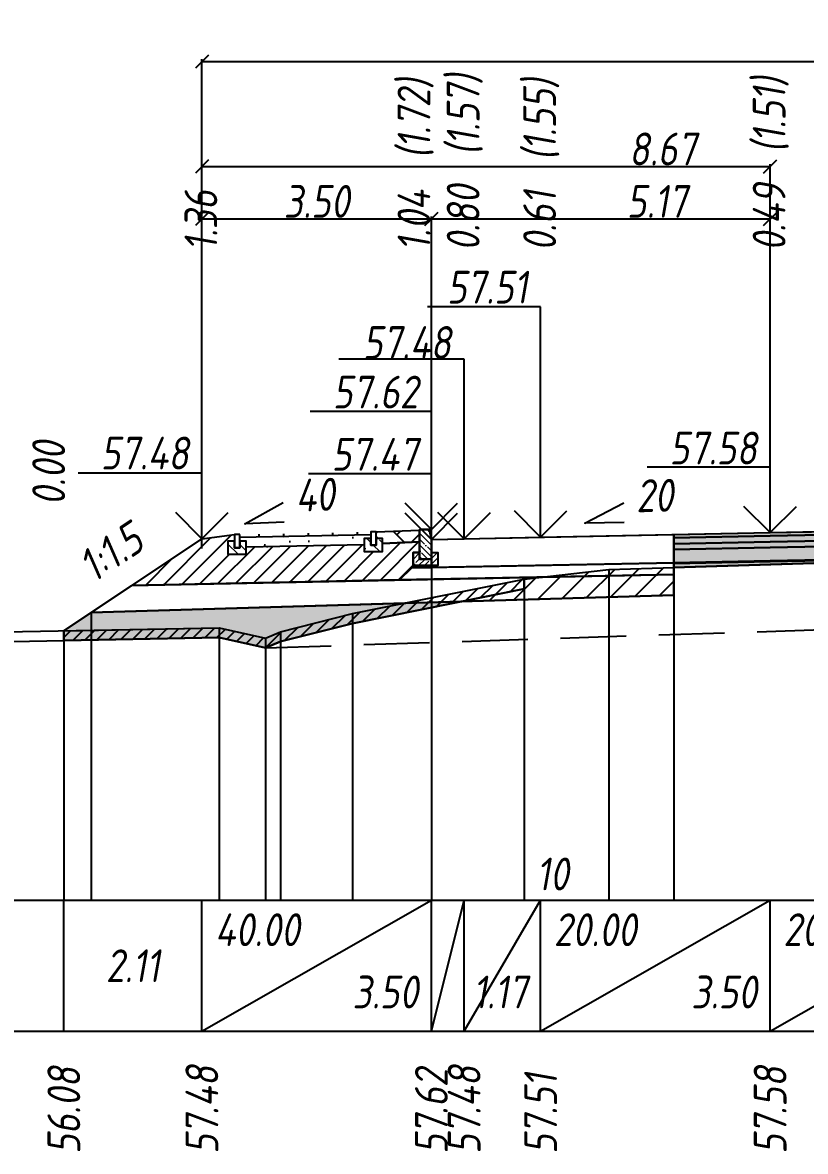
# Model space of a CAD drawing. Extents: x -717 to 1451, y -133302 to 233.
# Drawn here: x 101.9 to 161.6, y -73045.2 to -72959.1 of the extents above; entities that cross this region are included whole.
import ezdxf
from ezdxf.enums import TextEntityAlignment as Align

# ---------------------------------------------------------------- set-up
doc = ezdxf.new("R2010")
doc.units = 0
doc.linetypes.add('штриховая', pattern=[0.75, 0.5, -0.25])
for name, color, linetype in [('Интерполированный поперечник', 2, 'Continuous'), ('КОД_399', 252, 'Continuous'), ('Код_514', 1, 'Continuous'), ('Контур_0', 7, 'Continuous'), ('Контур_2660', 7, 'Continuous'), ('Контур_2665', 7, 'Continuous'), ('Контур_400', 7, 'Continuous'), ('Контур_508', 7, 'Continuous'), ('Контур_512', 7, 'Continuous'), ('Контур_513', 7, 'Continuous'), ('Красный поперечник', 1, 'Continuous'), ('Объём_2501', 7, 'Continuous'), ('Объём_2650', 7, 'Continuous'), ('Объём_2660', 7, 'Continuous'), ('Объём_2661', 7, 'Continuous'), ('Объём_2665', 7, 'Continuous'), ('Объём_2666', 7, 'Continuous'), ('Объём_2667', 7, 'Continuous'), ('Объём_2668', 7, 'Continuous'), ('Объём_2669', 7, 'Continuous'), ('Объём_2675', 7, 'Continuous'), ('Объём_2753', 7, 'Continuous'), ('Откосы', 7, 'Continuous'), ('Отметки покрытия', 7, 'Continuous'), ('Рабочие отметки', 7, 'Continuous'), ('Рабочие отметки доп.', 7, 'Continuous'), ('Слои выравнивания', 7, 'Continuous'), ('Таблица', 7, 'Continuous'), ('Уклоны проезжей части', 7, 'Continuous'), ('Черный поперечник', 3, 'Continuous')]:
    doc.layers.add(name, color=color, linetype=linetype)
for name, color, linetype, true_color in [('Контур_2540', 2, 'Continuous', 0xffff00), ('Контур_2562', 3, 'Continuous', 0x00ff00), ('Контур_2570', 7, 'Continuous', 0x80ff00), ('Контур_2725', 7, 'Continuous', 0x323232), ('Контур_2736', 4, 'Continuous', 0x00ffff), ('Контур_2737', 4, 'Continuous', 0x00ffff), ('Контур_2738', 4, 'Continuous', 0x00ffff), ('Контур_2739', 4, 'Continuous', 0x00ffff), ('Контур_2741', 4, 'Continuous', 0x00ffff), ('Контур_2742', 4, 'Continuous', 0x00ffff), ('Контур_2743', 4, 'Continuous', 0x00ffff), ('Контур_2744', 7, 'Continuous', 0xa4ffff), ('Контур_2745', 7, 'Continuous', 0xa4ffff), ('Контур_2747', 4, 'Continuous', 0x00ffff), ('Контур_2748', 4, 'Continuous', 0x00ffff), ('Контур_2749', 4, 'Continuous', 0x00ffff), ('Контур_2750', 4, 'Continuous', 0x00ffff), ('Контур_2751', 4, 'Continuous', 0x00ffff), ('Контур_2752', 4, 'Continuous', 0x00ffff), ('Контур_2760', 7, 'Continuous', 0x323232), ('Контур_2761', 7, 'Continuous', 0x323232), ('Контур_2762', 7, 'Continuous', 0x323232), ('Контур_2763', 7, 'Continuous', 0x323232), ('Контур_2764', 7, 'Continuous', 0x323232), ('Контур_2765', 7, 'Continuous', 0x323232), ('Контур_402', 7, 'Continuous', 0xff6464), ('Контур_703', 4, 'Continuous', 0x00ffff), ('Контур_705', 4, 'Continuous', 0x00ffff), ('Контур_707', 4, 'Continuous', 0x00ffff), ('Контур_720', 131, 'Continuous', 0xaaffff), ('Объём_2500', 7, 'Continuous', 0xc0c0c0), ('Объём_2520', 7, 'Continuous', 0x80ffff), ('Объём_2540', 2, 'Continuous', 0xffff00), ('Объём_2562', 3, 'Continuous', 0x00ff00), ('Объём_2563', 7, 'Continuous', 0xff8000), ('Объём_2570', 7, 'Continuous', 0x80ff00), ('Объём_2600', 7, 'Continuous', 0x808000), ('Объём_2746', 2, 'Continuous', 0xffff00)]:
    doc.layers.add(name, color=color, linetype=linetype, true_color=true_color)
doc.styles.get("Standard").update_dxf_attribs({"font": 'txt', "height": 2.5})
doc.styles.add('М', font='romand.shx', dxfattribs={"width": 0.8, "oblique": 10, "height": 2.5})
doc.dimstyles.get("Standard").update_dxf_attribs({"dimtxt": 0.18, "dimasz": 0.18, "dimexe": 0.18, "dimexo": 0.0625, "dimgap": 0.09, "dimtad": 0, "dimtih": 1, "dimtoh": 1, "dimdec": 4, "dimzin": 0, "dimdsep": 46, "dimtxsty": 'Standard', "dimcen": 0.09, "dimadec": 0, "dimazin": 0, "dimtfac": 1, "dimtdec": 4, "dimtofl": 0, "dimtmove": 0, "dimatfit": 3, "dimfxl": 1, "dimtolj": 1, "dimtzin": 0, "dimarcsym": 0})

# ---------------------------------------------------------------- blocks, each defined once
blk = doc.blocks.new('_Oblique')
at = {"color": 0, "linetype": 'ByBlock', "lineweight": -2}
blk.add_line((-0.5, -0.5), (0.5, 0.5), dxfattribs=at)
blk = doc.blocks.new('*D3467')
at = {"color": 0, "lineweight": -2, "transparency": 16777216}
for p, q in [((115.527, -72998.424), (115.527, -72973.854)), ((115.527, -72974.034), (133.027, -72974.034)), ((133.027, -72998.474), (133.027, -72973.854))]:
    blk.add_line(p, q, dxfattribs=at)
at = {"layer": 'Defpoints', "color": 0, "transparency": 16777216}
for p in [(133.027, -72974.034), (115.527, -72998.487), (133.027, -72998.537)]:
    blk.add_point(p, dxfattribs=at)
at = {"color": 0, "lineweight": -2, "transparency": 16777216, "rotation": 180}
blk.add_blockref('_Oblique', (115.527, -72974.034), dxfattribs=at)
at = {"color": 0, "lineweight": -2, "transparency": 16777216}
blk.add_blockref('_Oblique', (133.027, -72974.034), dxfattribs=at)
at = {"color": 0, "transparency": 16777216, "insert": (124.277, -72972.694), "char_height": 2.5, "width": 9.58333, "attachment_point": 5, "style": 'М'}
blk.add_mtext('\\A1;3.50', dxfattribs=at)
blk = doc.blocks.new('*D3469')
at = {"color": 0, "lineweight": -2, "transparency": 16777216}
for p, q in [((133.027, -72998.474), (133.027, -72973.854)), ((133.027, -72974.034), (158.86, -72974.034)), ((158.86, -72997.957), (158.86, -72973.854))]:
    blk.add_line(p, q, dxfattribs=at)
at = {"layer": 'Defpoints', "color": 0, "transparency": 16777216}
for p in [(158.86, -72974.034), (158.86, -72998.02), (133.027, -72998.537)]:
    blk.add_point(p, dxfattribs=at)
at = {"color": 0, "lineweight": -2, "transparency": 16777216, "rotation": 180}
blk.add_blockref('_Oblique', (133.027, -72974.034), dxfattribs=at)
at = {"color": 0, "lineweight": -2, "transparency": 16777216}
blk.add_blockref('_Oblique', (158.86, -72974.034), dxfattribs=at)
at = {"color": 0, "transparency": 16777216, "insert": (150.235, -72972.694), "char_height": 2.5, "width": 9.16667, "attachment_point": 5, "style": 'М'}
blk.add_mtext('\\A1;5.17', dxfattribs=at)
blk = doc.blocks.new('*D3472')
at = {"color": 0, "lineweight": -2, "transparency": 16777216}
for p, q in [((115.527, -72999.174), (115.527, -72969.854)), ((115.527, -72970.034), (158.86, -72970.034)), ((158.86, -72997.957), (158.86, -72969.854))]:
    blk.add_line(p, q, dxfattribs=at)
at = {"layer": 'Defpoints', "color": 0, "transparency": 16777216}
for p in [(158.86, -72970.034), (158.86, -72998.02), (115.527, -72999.237)]:
    blk.add_point(p, dxfattribs=at)
at = {"color": 0, "lineweight": -2, "transparency": 16777216, "rotation": 180}
blk.add_blockref('_Oblique', (115.527, -72970.034), dxfattribs=at)
at = {"color": 0, "lineweight": -2, "transparency": 16777216}
blk.add_blockref('_Oblique', (158.86, -72970.034), dxfattribs=at)
at = {"color": 0, "transparency": 16777216, "insert": (150.676, -72968.694), "char_height": 2.5, "width": 10, "attachment_point": 5, "style": 'М'}
blk.add_mtext('\\A1;8.67', dxfattribs=at)
blk = doc.blocks.new('*D3473')
at = {"color": 0, "lineweight": -2, "transparency": 16777216}
for p, q in [((115.527, -72999.174), (115.527, -72961.854)), ((294.994, -72999.057), (294.994, -72961.854)), ((115.527, -72962.034), (294.994, -72962.034))]:
    blk.add_line(p, q, dxfattribs=at)
at = {"layer": 'Defpoints', "color": 0, "transparency": 16777216}
for p in [(294.994, -72962.034), (115.527, -72999.237), (294.994, -72999.12)]:
    blk.add_point(p, dxfattribs=at)
at = {"color": 0, "lineweight": -2, "transparency": 16777216, "rotation": 180}
blk.add_blockref('_Oblique', (115.527, -72962.034), dxfattribs=at)
at = {"color": 0, "lineweight": -2, "transparency": 16777216}
blk.add_blockref('_Oblique', (294.994, -72962.034), dxfattribs=at)
at = {"color": 0, "transparency": 16777216, "insert": (205.26, -72960.694), "char_height": 2.5, "width": 12.5, "attachment_point": 5, "style": 'М'}
blk.add_mtext('\\A1;35.89', dxfattribs=at)
blk = doc.blocks.new('БР100.30.18')
at = {"linetype": 'Continuous', "lineweight": 13}
h = blk.add_hatch(dxfattribs=at)
h.set_pattern_fill('ANSI35', scale=5)
h.set_pattern_definition([(45, (-1504.996, -4799.2297), (-0.88388348, 0.88388348), []), (45, (-1504.1121, -4799.2297), (-0.88388348, 0.88388348), [1.5625, -0.3125, 0, -0.3125])])
h.paths.add_polyline_path([(0.3, 3.47), (1.8, 3.47), (1.8, -1.03), (0, -1.03), (0, 1.97)])
h = blk.add_hatch(dxfattribs=at)
h.set_pattern_fill('ANSI35', scale=5, angle=90)
h.set_pattern_definition([(135, (-1504.996, -4800.7297), (-0.88388348, -0.88388348), []), (135, (-1504.996, -4799.8458), (-0.88388348, -0.88388348), [1.5625, -0.3125, 0, -0.3125])])
h.paths.add_polyline_path([(-1, -0.03), (0, -0.03), (0, -1.03), (1.8, -1.03), (1.8, -0.03), (2.8, -0.03), (2.8, -2.03), (-1, -2.03)])
at = {"color": 7, "lineweight": 30}
blk.add_lwpolyline([(1.8, -1.03), (0, -1.03), (0, 1.97), (0.3, 3.47), (1.8, 3.47)], close=True, dxfattribs=at)
at = {"linetype": 'Continuous'}
blk.add_lwpolyline([(0, -0.03), (-1, -0.03), (-1, -2.03), (2.8, -2.03), (2.8, -0.03), (1.8, -0.03)], dxfattribs=at)

msp = doc.modelspace()

# ---------------------------------------------------------------- hatches: boundary and pattern name
at = {"linetype": 'Continuous'}
h = msp.add_hatch(dxfattribs=at)
h.set_pattern_fill('ANSI31', color=256, scale=15, angle=45, style=0)
h.set_pattern_definition([(90, (-1756.9777, -77951.5399), (-1.875, 3e-16), [])])
h.paths.add_polyline_path([(118.41, -72998.115), (128.405, -72997.909), (128.405, -72998.109), (118.41, -72998.307)])
h = msp.add_hatch(dxfattribs=at)
h.set_pattern_fill('AR-HBONE', color=253, scale=0.3)
h.set_pattern_definition([(45, (-144.5415, -78803.7584), (0, 1.69705627), [3.6, -1.2]), (135, (-143.693, -78802.9099), (1e-16, 1.69705627), [3.6, -1.2])])
h.paths.add_polyline_path([(128.405, -72997.909), (128.405, -72998.909), (128.405, -72998.909)])
h.paths.add_polyline_path([(132.126, -72997.76), (128.805, -72997.909), (128.805, -72998.409), (129.305, -72998.409), (129.305, -72998.787), (132.127, -72998.661)])
at = {"linetype": 'Continuous', "lineweight": 13}
h = msp.add_hatch(dxfattribs=at)
h.set_pattern_fill('ANSI35', scale=5, angle=90)
h.set_pattern_definition([(135, (-1702.5367, -7270.487), (-0.883883476, -0.883883476), []), (135, (-1702.5367, -7269.6031), (-0.883883476, -0.883883476), [1.5625, -0.3125, 0, -0.3125])])
h.paths.add_polyline_path([(118.91, -72998.615), (118.41, -72998.615), (118.41, -72999.115), (118.01, -72999.115), (118.01, -72998.615), (117.51, -72998.615), (117.51, -72999.615), (118.91, -72999.615)])
h = msp.add_hatch(dxfattribs=at)
h.set_pattern_fill('ANSI35', scale=5, angle=90)
h.set_pattern_definition([(135, (-1712.9323, -7270.2809), (-0.883883476, -0.883883476), []), (135, (-1712.9323, -7269.397), (-0.883883476, -0.883883476), [1.5625, -0.3125, 0, -0.3125])])
h.paths.add_polyline_path([(129.305, -72998.409), (128.806, -72998.409), (128.805, -72998.909), (128.405, -72998.909), (128.405, -72998.409), (127.905, -72998.409), (127.905, -72999.409), (129.305, -72999.409)])
at = {"layer": 'КОД_399'}
h = msp.add_hatch(dxfattribs=at)
h.set_pattern_fill('AR-CONC', scale=0.7, angle=45, style=0)
h.set_pattern_definition([(95, (-1757.0597, -77951.629), (3.860864, 3.2396496), [0.525, -5.775]), (40, (-1757.0597, -77951.629), (-4.409945, 3.036377), [0.42, -4.62]), (145.45144, (-1756.738, -77951.359), (-0.549081, 6.2760265), [0.4461813, -4.907995]), (91.1842, (-1758.0496, -77950.639), (6.101854, 4.4632964), [0.7875, -8.6625]), (141.63564, (-1757.541, -77950.267), (-0.1953, 9.447982), [0.669272, -7.361996]), (36.18416, (-1758.05, -77950.639), (-0.1953, 9.447982), [0.63, -6.93]), (66, (-1757.307, -77950.3917), (4.947401, 0.9616773), [0.525, -5.775]), (11, (-1757.307, -77950.3917), (-2.38496, 4.793659), [0.42, -4.62]), (116.45144, (-1756.895, -77950.3115), (2.562441, 5.7553363), [0.4461813, -4.907995]), (82.5, (-1757.0597, -77951.6291), (-1.5875523, 1.7079287), [0, -4.564, 0, -4.69, 0, -4.6375]), (52.5, (-1757.0597, -77951.629), (-0.6501106, 3.2543661), [0, -2.674, 0, -4.459, 0, -1.7675]), (12.5, (-1758.1635, -77952.733), (2.7539272, 2.5306453), [0, -1.75, 0, -5.46, 0, -7.245]), (2.5, (-1758.6585, -77953.228), (2.3911299, 3.3821186), [0, -2.275, 0, -3.626, 0, -5.145])])
h.paths.add_polyline_path([(118.91, -72998.615), (118.41, -72998.615), (118.41, -72998.307), (128.405, -72998.109), (128.405, -72998.409), (127.905, -72998.409), (127.905, -72998.869), (118.91, -72999.047)])
at = {"layer": 'Объём_2563'}
h = msp.add_hatch(dxfattribs=at)
h.set_pattern_fill('ANSI31', color=256, scale=0.3)
h.paths.add_polyline_path([(130.608, -73001.572), (110.192, -73001.981), (115.527, -72998.424), (118.01, -72998.115), (118.01, -72998.615), (117.51, -72998.615), (117.51, -72999.615), (118.91, -72999.615), (118.91, -72999.046), (127.905, -72998.869), (127.905, -72999.409), (129.305, -72999.409), (129.305, -72998.787), (132.127, -72998.661), (132.128, -72999.475), (131.628, -72999.475), (131.628, -73000.475), (133.027, -73000.475), (133.027, -73000.624), (131.527, -73000.654)])
h.paths.add_polyline_path([(279.912, -73001.456), (278.994, -73000.537), (277.494, -73000.507), (277.494, -73000.357), (278.892, -73000.359), (278.893, -72999.359), (278.393, -72999.358), (278.393, -72998.544), (281.215, -72998.671), (281.215, -72999.292), (282.615, -72999.292), (282.615, -72998.756), (291.61, -72998.931), (291.61, -72999.498), (293.01, -72999.498), (293.01, -72998.498), (292.51, -72998.498), (292.51, -72997.998), (294.994, -72998.307), (300.329, -73001.864)])
at = {"layer": 'Объём_2570'}
h = msp.add_hatch(dxfattribs=at)
h.set_pattern_fill('ANSI31', color=256, scale=0.2)
h.paths.add_polyline_path([(140.101, -73002.252), (127.002, -73004.88), (121.527, -73006.267), (120.389, -73006.75), (116.841, -73005.965), (105, -73006.192), (105, -73005.442), (116.841, -73005.215), (120.389, -73006), (121.527, -73005.517), (127.002, -73004.13), (140.101, -73001.502)])
h.paths.add_polyline_path([(307.595, -73000.856), (295.761, -73001.472), (277.021, -73002.058), (274.933, -73002.038), (252.296, -73001.717), (246.372, -73000.514), (245.473, -73000.26), (243.825, -73000.646), (234.828, -73002.983), (233.971, -73002.845), (230.304, -73002.304), (230.304, -73001.554), (233.971, -73002.095), (234.828, -73002.233), (243.825, -72999.896), (245.473, -72999.51), (246.372, -72999.764), (252.296, -73000.967), (274.933, -73001.288), (277.021, -73001.308), (295.761, -73000.722), (307.595, -73000.106)])
at = {"layer": 'Объём_2600'}
h = msp.add_hatch(dxfattribs=at)
h.set_pattern_fill('ANSI31', color=6, scale=0.4)
h.paths.add_polyline_path([(146.56, -73000.781), (151.512, -73000.618), (151.512, -73002.721), (135.348, -73003.206), (140.101, -73002.252), (140.101, -73001.502)])
h.paths.add_polyline_path([(230.304, -73001.685), (208.177, -73001.021), (208.177, -73000.213), (214.985, -73000.345), (224.016, -73001.083), (230.304, -73001.554)])
h.paths.add_polyline_path([(303.643, -73002.741), (303.347, -73002.741), (303.347, -73003.876), (238.841, -73001.941), (243.825, -73000.646), (245.473, -73000.26), (246.372, -73000.514), (252.296, -73001.717), (274.933, -73002.038), (277.021, -73002.058), (295.761, -73001.472), (306.374, -73000.92)])
h = msp.add_hatch(dxfattribs=at)
h.set_pattern_fill('HONEY', color=5, scale=0.3)
h.paths.add_polyline_path([(116.841, -73005.965), (105, -73006.192), (105, -73005.442), (107.082, -73004.054), (135.348, -73003.206), (127.002, -73004.88), (121.527, -73006.267), (120.389, -73006.75)])
h.paths.add_polyline_path([(234.828, -73002.983), (233.971, -73002.845), (230.304, -73002.304), (230.304, -73001.685), (238.841, -73001.941)])
at = {"layer": 'Слои выравнивания'}
for color, points in [(2, [(151.512, -72998.104), (158.86, -72997.957), (165.491, -72997.825), (176.36, -72997.607), (183.158, -72997.472), (198.677, -72997.161), (208.177, -72996.971), (208.177, -72997.221), (198.677, -72997.411), (183.158, -72997.722), (176.36, -72997.857), (165.491, -72998.075), (158.86, -72998.207), (151.512, -72998.354)]), (3, [(151.512, -72998.354), (158.86, -72998.207), (165.491, -72998.075), (176.36, -72997.857), (183.158, -72997.722), (198.677, -72997.411), (208.177, -72997.221), (208.177, -72997.671), (198.677, -72997.861), (183.158, -72998.172), (176.36, -72998.307), (165.491, -72998.525), (158.86, -72998.657), (151.512, -72998.804)]), (4, [(151.512, -72998.804), (158.86, -72998.657), (165.491, -72998.525), (176.36, -72998.307), (183.158, -72998.172), (198.677, -72997.861), (208.177, -72997.671), (208.177, -72998.121), (198.677, -72998.311), (183.158, -72998.622), (176.36, -72998.757), (165.491, -72998.975), (158.86, -72999.107), (151.512, -72999.254)]), (5, [(151.512, -72999.254), (158.86, -72999.107), (165.491, -72998.975), (176.36, -72998.757), (183.158, -72998.622), (198.677, -72998.311), (208.177, -72998.121), (208.177, -72999.121), (198.677, -72999.311), (183.158, -72999.622), (176.36, -72999.757), (165.491, -72999.975), (158.86, -73000.107), (151.512, -73000.254)]), (7, [(151.512, -73000.254), (158.86, -73000.107), (165.491, -72999.975), (176.36, -72999.757), (183.158, -72999.622), (198.677, -72999.311), (208.177, -72999.121), (208.177, -72999.171), (198.677, -72999.361), (183.158, -72999.672), (176.36, -72999.807), (165.491, -73000.025), (158.86, -73000.157), (151.512, -73000.304)]), (6, [(151.512, -73000.304), (158.86, -73000.157), (165.491, -73000.025), (176.36, -72999.807), (183.158, -72999.672), (198.677, -72999.361), (208.177, -72999.171), (208.177, -73000.213), (198.677, -73000.029), (183.158, -72999.776), (176.36, -72999.938), (165.491, -73000.195), (158.86, -73000.396), (151.512, -73000.618)])]:
    msp.add_hatch(color=color, dxfattribs=at).paths.add_polyline_path(points)

# ---------------------------------------------------------------- linework, layer by layer
for points in [[(118.41, -72998.115), (118.01, -72998.115), (118.01, -72999.115), (118.41, -72999.115), (118.41, -72998.115)], [(118.41, -72998.307), (128.405, -72998.109)], [(128.805, -72997.909), (128.405, -72997.909), (128.405, -72998.909), (128.805, -72998.909), (128.805, -72997.909)], [(128.805, -72997.909), (132.126, -72997.76), (132.127, -72998.661), (129.305, -72998.787), (129.305, -72998.409), (128.805, -72998.409), (128.805, -72997.909)], [(118.01, -72998.615), (117.51, -72998.615), (117.51, -72999.615), (118.91, -72999.615), (118.91, -72998.615), (118.41, -72998.615), (118.41, -72999.115), (118.01, -72999.115), (118.01, -72998.615)], [(128.405, -72998.409), (127.905, -72998.409), (127.905, -72999.409), (129.305, -72999.409), (129.305, -72998.409), (128.805, -72998.409), (128.805, -72998.909), (128.405, -72998.909), (128.405, -72998.409)]]:
    msp.add_lwpolyline(points)
at = {"layer": 'Интерполированный поперечник', "linetype": 'штриховая', "ltscale": 10, "flags": 128}
msp.add_lwpolyline([(120.389, -73006.75), (234.828, -73002.983)], dxfattribs=at)
at = {"layer": 'Код_514'}
for p, q in [((105, -73036), (105, -73026)), ((115.527, -73036), (115.527, -73026)), ((115.527, -73036), (133.027, -73026)), ((133.027, -73036), (133.027, -73026)), ((133.027, -73036), (133.027, -73026)), ((133.027, -73036), (135.527, -73026)), ((135.527, -73036), (135.527, -73026)), ((135.527, -73036), (141.36, -73026)), ((141.36, -73036), (141.36, -73026)), ((141.36, -73036), (158.86, -73026)), ((158.86, -73036), (158.86, -73026)), ((158.86, -73036), (176.36, -73026))]:
    msp.add_line(p, q, dxfattribs=at)
at = {"layer": 'Контур_0', "color": 250, "flags": 128}
for points in [[(133.027, -72998.474), (151.512, -72998.104), (151.512, -73000.254), (133.027, -73000.624), (133.027, -72998.474), (133.027, -72998.474)], [(131.527, -73000.654), (151.512, -73000.254), (151.512, -73001.154), (130.608, -73001.572), (131.527, -73000.654), (131.527, -73000.654)]]:
    msp.add_lwpolyline(points, dxfattribs=at)
at = {"layer": 'Контур_0', "flags": 128}
for points in [[(115.527, -72998.424), (105, -73005.442), (105, -73005.442), (105, -73005.442), (105, -73005.442), (105, -73005.442), (105, -73005.442), (105, -73005.442), (105, -73005.442), (105, -73005.442), (105, -73005.442), (105, -73005.442), (105, -73005.442), (105, -73005.442), (105, -73005.442), (105, -73005.442)], [(115.527, -72998.424), (105, -73005.442), (105, -73005.442), (105, -73005.442), (105, -73005.442), (105, -73005.442), (105, -73005.442), (105, -73005.442), (105, -73005.442), (105, -73005.442), (105, -73005.442), (105, -73005.442), (105, -73005.442), (105, -73005.442), (105, -73005.442), (105, -73005.442), (105, -73005.442), (105, -73005.442), (105, -73005.442), (105, -73005.442), (105, -73005.442), (105, -73005.442), (105, -73005.442), (105, -73005.442), (105, -73005.442), (105, -73005.442), (105, -73005.442), (105, -73005.442), (105, -73005.442), (105, -73005.442)], [(110.192, -73001.981), (130.608, -73001.572), (131.527, -73000.654), (133.027, -73000.624)]]:
    msp.add_lwpolyline(points, dxfattribs=at)
at = {"layer": 'Контур_2540', "flags": 128}
msp.add_lwpolyline([(151.512, -73002.721), (107.082, -73004.054), (110.192, -73001.981), (151.512, -73001.154), (151.512, -73002.721), (151.512, -73002.721)], dxfattribs=at)
at = {"layer": 'Контур_2562', "flags": 128}
msp.add_lwpolyline([(115.527, -72998.424), (115.527, -72998.424), (115.527, -72998.424), (115.527, -72998.424), (115.527, -72998.424)], dxfattribs=at)
at = {"layer": 'Контур_2570', "flags": 128}
msp.add_lwpolyline([(80, -73006.67), (116.841, -73005.965), (120.389, -73006.75), (121.527, -73006.267), (121.527, -73006.267), (127.002, -73004.88), (140.101, -73002.252), (140.101, -73001.502), (146.56, -73000.781), (151.512, -73000.618), (165.491, -73000.195), (183.158, -72999.776), (198.677, -73000.029), (208.177, -73000.213), (214.985, -73000.345), (224.016, -73001.083)], dxfattribs=at)
at = {"layer": 'Контур_2660', "flags": 128}
msp.add_lwpolyline([(107.082, -73004.054), (151.512, -73002.721)], dxfattribs=at)
at = {"layer": 'Контур_2665', "flags": 128}
msp.add_lwpolyline([(115.527, -72998.424), (115.527, -72998.424)], dxfattribs=at)
at = {"layer": 'Контур_2725', "flags": 128}
msp.add_lwpolyline([(151.512, -73000.618), (158.86, -73000.396), (165.491, -73000.195), (176.36, -72999.938), (183.158, -72999.776), (198.677, -73000.029), (208.177, -73000.213)], dxfattribs=at)
at = {"layer": 'Контур_2736', "flags": 128}
msp.add_lwpolyline([(115.527, -72998.424), (105, -73005.442)], dxfattribs=at)
at = {"layer": 'Контур_2737', "flags": 128}
msp.add_lwpolyline([(105, -73005.442), (105, -73005.442)], dxfattribs=at)
at = {"layer": 'Контур_2738', "flags": 128}
msp.add_lwpolyline([(105, -73005.442), (105, -73005.442)], dxfattribs=at)
at = {"layer": 'Контур_2739', "flags": 128}
msp.add_lwpolyline([(105, -73005.442), (105, -73005.442)], dxfattribs=at)
at = {"layer": 'Контур_2741', "flags": 128}
msp.add_lwpolyline([(105, -73005.442), (105, -73005.442)], dxfattribs=at)
at = {"layer": 'Контур_2742', "flags": 128}
msp.add_lwpolyline([(105, -73005.442), (105, -73005.442)], dxfattribs=at)
at = {"layer": 'Контур_2743', "flags": 128}
msp.add_lwpolyline([(105, -73005.442), (105, -73005.442)], dxfattribs=at)
at = {"layer": 'Контур_2744', "flags": 128}
msp.add_lwpolyline([(105, -73005.442), (105, -73005.442)], dxfattribs=at)
msp.add_lwpolyline([(105, -73005.442), (105, -73005.442)], dxfattribs=at)
msp.add_lwpolyline([(105, -73005.442), (105, -73005.442)], dxfattribs=at)
msp.add_lwpolyline([(105, -73005.442), (105, -73005.442)], dxfattribs=at)
msp.add_lwpolyline([(105, -73005.442), (105, -73005.442)], dxfattribs=at)
msp.add_lwpolyline([(105, -73005.442), (105, -73005.442)], dxfattribs=at)
at = {"layer": 'Контур_2745', "flags": 128}
msp.add_lwpolyline([(105, -73005.442), (105, -73005.442)], dxfattribs=at)
msp.add_lwpolyline([(105, -73005.442), (105, -73005.442)], dxfattribs=at)
msp.add_lwpolyline([(105, -73005.442), (105, -73005.442)], dxfattribs=at)
msp.add_lwpolyline([(105, -73005.442), (105, -73005.442)], dxfattribs=at)
msp.add_lwpolyline([(105, -73005.442), (105, -73005.442)], dxfattribs=at)
msp.add_lwpolyline([(105, -73005.442), (105, -73005.442)], dxfattribs=at)
at = {"layer": 'Контур_2747', "flags": 128}
msp.add_lwpolyline([(105, -73005.442), (105, -73005.442)], dxfattribs=at)
at = {"layer": 'Контур_2748', "flags": 128}
msp.add_lwpolyline([(105, -73005.442), (105, -73005.442)], dxfattribs=at)
at = {"layer": 'Контур_2749', "flags": 128}
msp.add_lwpolyline([(105, -73005.442), (105, -73005.442)], dxfattribs=at)
at = {"layer": 'Контур_2750', "flags": 128}
msp.add_lwpolyline([(105, -73005.442), (105, -73005.442)], dxfattribs=at)
at = {"layer": 'Контур_2751', "flags": 128}
msp.add_lwpolyline([(105, -73005.442), (105, -73005.442)], dxfattribs=at)
at = {"layer": 'Контур_2752', "flags": 128}
msp.add_lwpolyline([(105, -73005.442), (105, -73005.442)], dxfattribs=at)
at = {"layer": 'Контур_2760', "flags": 128}
msp.add_lwpolyline([(151.512, -72998.104), (158.86, -72997.957), (165.491, -72997.825), (176.36, -72997.607), (183.158, -72997.472), (198.677, -72997.161), (208.177, -72996.971)], dxfattribs=at)
at = {"layer": 'Контур_2761', "flags": 128}
msp.add_lwpolyline([(151.512, -72998.354), (158.86, -72998.207), (165.491, -72998.075), (176.36, -72997.857), (183.158, -72997.722), (198.677, -72997.411), (208.177, -72997.221)], dxfattribs=at)
at = {"layer": 'Контур_2762', "flags": 128}
msp.add_lwpolyline([(151.512, -72998.804), (158.86, -72998.657), (165.491, -72998.525), (176.36, -72998.307), (183.158, -72998.172), (198.677, -72997.861), (208.177, -72997.671)], dxfattribs=at)
at = {"layer": 'Контур_2763', "flags": 128}
msp.add_lwpolyline([(151.512, -72999.254), (158.86, -72999.107), (165.491, -72998.975), (176.36, -72998.757), (183.158, -72998.622), (198.677, -72998.311), (208.177, -72998.121)], dxfattribs=at)
at = {"layer": 'Контур_2764', "flags": 128}
msp.add_lwpolyline([(151.512, -73000.254), (158.86, -73000.107), (165.491, -72999.975), (176.36, -72999.757), (183.158, -72999.622), (198.677, -72999.311), (208.177, -72999.121)], dxfattribs=at)
at = {"layer": 'Контур_2765', "flags": 128}
msp.add_lwpolyline([(151.512, -73000.304), (158.86, -73000.157), (165.491, -73000.025), (176.36, -72999.807), (183.158, -72999.672), (198.677, -72999.361), (208.177, -72999.171)], dxfattribs=at)
at = {"layer": 'Контур_400', "flags": 128}
msp.add_lwpolyline([(133.027, -72998.474), (135.527, -72998.424), (141.36, -72998.307), (158.86, -72997.957), (158.86, -72997.957), (158.86, -72997.957), (158.86, -72997.957), (176.36, -72997.607), (208.177, -72996.971)], dxfattribs=at)
at = {"layer": 'Контур_402', "flags": 128}
msp.add_lwpolyline([(107.082, -73004.054), (151.512, -73002.721), (151.512, -73000.618), (165.491, -73000.195), (183.158, -72999.776), (198.677, -73000.029), (208.177, -73000.213), (208.177, -73001.021), (303.347, -73003.876)], dxfattribs=at)
at = {"layer": 'Контур_508', "flags": 128}
msp.add_lwpolyline([(105, -73005.442), (107.082, -73004.054), (151.512, -73002.721), (151.512, -73000.618), (165.491, -73000.195), (183.158, -72999.776), (198.677, -73000.029), (208.177, -73000.213), (208.177, -73001.021), (303.347, -73003.876), (303.347, -73002.741), (303.643, -73002.741), (307.595, -73000.106)], dxfattribs=at)
at = {"layer": 'Контур_512', "flags": 128}
msp.add_lwpolyline([(105, -73005.442), (107.082, -73004.054), (151.512, -73002.721)], dxfattribs=at)
at = {"layer": 'Контур_513', "flags": 128}
msp.add_lwpolyline([(105, -73005.442), (107.082, -73004.054), (151.512, -73002.721), (151.512, -73000.618), (165.491, -73000.195), (183.158, -72999.776), (198.677, -73000.029), (208.177, -73000.213), (208.177, -73001.021), (303.347, -73003.876), (303.347, -73002.741), (303.643, -73002.741), (307.595, -73000.106)], dxfattribs=at)
at = {"layer": 'Контур_703', "flags": 128}
for points in [[(115.527, -72998.424), (105, -73005.442)], [(105, -73005.442), (105, -73005.442)]]:
    msp.add_lwpolyline(points, dxfattribs=at)
at = {"layer": 'Контур_705', "flags": 128}
msp.add_lwpolyline([(105, -73005.442), (105, -73005.442)], dxfattribs=at)
at = {"layer": 'Контур_707', "flags": 128}
msp.add_lwpolyline([(105, -73005.442), (105, -73005.442)], dxfattribs=at)
at = {"layer": 'Контур_720', "flags": 128}
msp.add_lwpolyline([(105, -73005.442), (105, -73005.442)], dxfattribs=at)
at = {"layer": 'Красный поперечник'}
for p, q in [((141.36, -72998.307), (158.86, -72997.957)), ((158.86, -72997.957), (176.36, -72997.607)), ((105, -73005.442), (115.527, -72998.424)), ((133.027, -72998.474), (135.527, -72998.424)), ((135.527, -72998.424), (141.36, -72998.307)), ((151.512, -73002.721), (151.512, -73026)), ((107.082, -73004.054), (107.082, -73026)), ((105, -73005.442), (105, -73026))]:
    msp.add_line(p, q, dxfattribs=at)
at = {"layer": 'Объём_2500', "color": 250, "flags": 128}
msp.add_lwpolyline([(133.027, -72998.474), (151.512, -72998.104), (151.512, -73000.254), (133.027, -73000.624), (133.027, -72998.474), (133.027, -72998.474)], dxfattribs=at)
msp.add_lwpolyline([(133.027, -72998.474), (151.512, -72998.104), (151.512, -73000.254), (133.027, -73000.624), (133.027, -72998.474), (133.027, -72998.474)], dxfattribs=at)
at = {"layer": 'Объём_2501', "flags": 128}
for points in [[(133.027, -72998.474), (135.527, -72998.424), (141.36, -72998.307), (158.86, -72997.957), (158.86, -72997.957), (158.86, -72997.957), (158.86, -72997.957), (176.36, -72997.607), (208.177, -72996.971)], [(133.027, -72998.474), (135.527, -72998.424), (141.36, -72998.307), (158.86, -72997.957)]]:
    msp.add_lwpolyline(points, dxfattribs=at)
at = {"layer": 'Объём_2520', "color": 250, "flags": 128}
msp.add_lwpolyline([(131.527, -73000.654), (151.512, -73000.254), (151.512, -73001.154), (130.608, -73001.572), (131.527, -73000.654), (131.527, -73000.654)], dxfattribs=at)
msp.add_lwpolyline([(131.527, -73000.654), (151.512, -73000.254), (151.512, -73001.154), (130.608, -73001.572), (131.527, -73000.654), (131.527, -73000.654)], dxfattribs=at)
at = {"layer": 'Объём_2540', "flags": 128}
msp.add_lwpolyline([(151.512, -73002.721), (107.082, -73004.054), (110.192, -73001.981), (151.512, -73001.154), (151.512, -73002.721), (151.512, -73002.721)], dxfattribs=at)
msp.add_lwpolyline([(151.512, -73002.721), (107.082, -73004.054), (110.192, -73001.981), (151.512, -73001.154), (151.512, -73002.721), (151.512, -73002.721)], dxfattribs=at)
at = {"layer": 'Объём_2562', "flags": 128}
msp.add_lwpolyline([(115.527, -72998.424), (115.527, -72998.424), (115.527, -72998.424), (115.527, -72998.424), (115.527, -72998.424)], dxfattribs=at)
msp.add_lwpolyline([(115.527, -72998.424), (115.527, -72998.424), (115.527, -72998.424), (115.527, -72998.424), (115.527, -72998.424)], dxfattribs=at)
at = {"layer": 'Объём_2563', "flags": 128}
msp.add_lwpolyline([(130.608, -73001.572), (110.192, -73001.981), (115.527, -72998.424), (118.01, -72998.115), (118.01, -72998.615), (117.51, -72998.615), (117.51, -72999.615), (118.91, -72999.615), (118.91, -72999.046), (127.905, -72998.869), (127.905, -72999.409), (129.305, -72999.409), (129.305, -72998.787), (132.127, -72998.661), (132.128, -72999.475), (131.628, -72999.475), (131.628, -73000.475), (133.027, -73000.475), (133.027, -73000.624), (131.527, -73000.654), (130.608, -73001.572), (130.608, -73001.572)], dxfattribs=at)
at = {"layer": 'Объём_2570', "flags": 128}
msp.add_lwpolyline([(140.101, -73002.252), (127.002, -73004.88), (121.527, -73006.267), (120.389, -73006.75), (116.841, -73005.965), (105, -73006.192), (105, -73005.442), (116.841, -73005.215), (120.389, -73006), (121.527, -73005.517), (127.002, -73004.13), (140.101, -73001.502), (140.101, -73002.252), (140.101, -73002.252)], dxfattribs=at)
msp.add_lwpolyline([(140.101, -73002.252), (127.002, -73004.88), (121.527, -73006.267), (120.389, -73006.75), (116.841, -73005.965), (105, -73006.192), (105, -73005.442), (116.841, -73005.215), (120.389, -73006), (121.527, -73005.517), (127.002, -73004.13), (140.101, -73001.502), (140.101, -73002.252), (140.101, -73002.252)], dxfattribs=at)
at = {"layer": 'Объём_2600', "flags": 128}
msp.add_lwpolyline([(116.841, -73005.965), (105, -73006.192), (105, -73005.442), (107.082, -73004.054), (135.348, -73003.206), (127.002, -73004.88), (121.527, -73006.267), (120.389, -73006.75), (116.841, -73005.965), (116.841, -73005.965)], dxfattribs=at)
msp.add_lwpolyline([(116.841, -73005.965), (105, -73006.192), (105, -73005.442), (107.082, -73004.054), (135.348, -73003.206), (127.002, -73004.88), (121.527, -73006.267), (120.389, -73006.75), (116.841, -73005.965), (116.841, -73005.965)], dxfattribs=at)
at = {"layer": 'Объём_2650', "flags": 128}
msp.add_lwpolyline([(146.56, -73000.781), (151.512, -73000.618), (151.512, -73002.721), (135.348, -73003.206), (140.101, -73002.252), (140.101, -73001.502), (146.56, -73000.781), (146.56, -73000.781)], dxfattribs=at)
at = {"layer": 'Объём_2650', "color": 6, "flags": 128}
msp.add_lwpolyline([(146.56, -73000.781), (151.512, -73000.618), (151.512, -73002.721), (135.348, -73003.206), (140.101, -73002.252), (140.101, -73001.502), (146.56, -73000.781), (146.56, -73000.781)], dxfattribs=at)
at = {"layer": 'Объём_2660', "flags": 128}
msp.add_lwpolyline([(107.082, -73004.054), (151.512, -73002.721)], dxfattribs=at)
msp.add_lwpolyline([(107.082, -73004.054), (151.512, -73002.721)], dxfattribs=at)
at = {"layer": 'Объём_2661', "flags": 128}
msp.add_lwpolyline([(115.527, -72998.424), (105, -73005.442)], dxfattribs=at)
msp.add_lwpolyline([(115.527, -72998.424), (105, -73005.442)], dxfattribs=at)
at = {"layer": 'Объём_2665', "flags": 128}
msp.add_lwpolyline([(115.527, -72998.424), (115.527, -72998.424)], dxfattribs=at)
msp.add_lwpolyline([(115.527, -72998.424), (115.527, -72998.424)], dxfattribs=at)
at = {"layer": 'Объём_2666', "flags": 128}
msp.add_lwpolyline([(115.527, -72998.424), (105, -73005.442)], dxfattribs=at)
msp.add_lwpolyline([(115.527, -72998.424), (105, -73005.442)], dxfattribs=at)
at = {"layer": 'Объём_2667', "flags": 128}
msp.add_lwpolyline([(105, -73005.442), (105, -73005.442)], dxfattribs=at)
msp.add_lwpolyline([(105, -73005.442), (105, -73005.442)], dxfattribs=at)
msp.add_lwpolyline([(105, -73005.442), (105, -73005.442)], dxfattribs=at)
msp.add_lwpolyline([(105, -73005.442), (105, -73005.442)], dxfattribs=at)
at = {"layer": 'Объём_2668', "flags": 128}
msp.add_lwpolyline([(105, -73005.442), (105, -73005.442)], dxfattribs=at)
msp.add_lwpolyline([(105, -73005.442), (105, -73005.442)], dxfattribs=at)
msp.add_lwpolyline([(105, -73005.442), (105, -73005.442)], dxfattribs=at)
msp.add_lwpolyline([(105, -73005.442), (105, -73005.442)], dxfattribs=at)
at = {"layer": 'Объём_2669', "flags": 128}
msp.add_lwpolyline([(105, -73005.442), (105, -73005.442)], dxfattribs=at)
msp.add_lwpolyline([(105, -73005.442), (105, -73005.442)], dxfattribs=at)
msp.add_lwpolyline([(105, -73005.442), (105, -73005.442)], dxfattribs=at)
msp.add_lwpolyline([(105, -73005.442), (105, -73005.442)], dxfattribs=at)
at = {"layer": 'Объём_2675', "flags": 128}
msp.add_lwpolyline([(105, -73005.442), (105, -73005.442)], dxfattribs=at)
msp.add_lwpolyline([(105, -73005.442), (105, -73005.442)], dxfattribs=at)
msp.add_lwpolyline([(105, -73005.442), (105, -73005.442)], dxfattribs=at)
msp.add_lwpolyline([(105, -73005.442), (105, -73005.442)], dxfattribs=at)
msp.add_lwpolyline([(105, -73005.442), (105, -73005.442)], dxfattribs=at)
msp.add_lwpolyline([(105, -73005.442), (105, -73005.442)], dxfattribs=at)
msp.add_lwpolyline([(105, -73005.442), (105, -73005.442)], dxfattribs=at)
msp.add_lwpolyline([(105, -73005.442), (105, -73005.442)], dxfattribs=at)
msp.add_lwpolyline([(105, -73005.442), (105, -73005.442)], dxfattribs=at)
msp.add_lwpolyline([(105, -73005.442), (105, -73005.442)], dxfattribs=at)
msp.add_lwpolyline([(105, -73005.442), (105, -73005.442)], dxfattribs=at)
msp.add_lwpolyline([(105, -73005.442), (105, -73005.442)], dxfattribs=at)
msp.add_lwpolyline([(105, -73005.442), (105, -73005.442)], dxfattribs=at)
msp.add_lwpolyline([(105, -73005.442), (105, -73005.442)], dxfattribs=at)
msp.add_lwpolyline([(105, -73005.442), (105, -73005.442)], dxfattribs=at)
msp.add_lwpolyline([(105, -73005.442), (105, -73005.442)], dxfattribs=at)
msp.add_lwpolyline([(105, -73005.442), (105, -73005.442)], dxfattribs=at)
msp.add_lwpolyline([(105, -73005.442), (105, -73005.442)], dxfattribs=at)
msp.add_lwpolyline([(105, -73005.442), (105, -73005.442)], dxfattribs=at)
msp.add_lwpolyline([(105, -73005.442), (105, -73005.442)], dxfattribs=at)
msp.add_lwpolyline([(105, -73005.442), (105, -73005.442)], dxfattribs=at)
msp.add_lwpolyline([(105, -73005.442), (105, -73005.442)], dxfattribs=at)
msp.add_lwpolyline([(105, -73005.442), (105, -73005.442)], dxfattribs=at)
msp.add_lwpolyline([(105, -73005.442), (105, -73005.442)], dxfattribs=at)
at = {"layer": 'Объём_2746', "flags": 128}
msp.add_lwpolyline([(151.512, -73002.721), (135.348, -73003.206), (140.101, -73002.252), (140.101, -73001.502), (146.56, -73000.781), (151.512, -73000.618), (151.512, -73002.721), (151.512, -73002.721)], dxfattribs=at)
msp.add_lwpolyline([(151.512, -73002.721), (135.348, -73003.206), (140.101, -73002.252), (140.101, -73001.502), (146.56, -73000.781), (151.512, -73000.618), (151.512, -73002.721), (151.512, -73002.721)], dxfattribs=at)
at = {"layer": 'Объём_2753', "flags": 128}
msp.add_lwpolyline([(151.512, -72998.104), (151.512, -72998.104)], dxfattribs=at)
msp.add_lwpolyline([(151.512, -72998.104), (151.512, -72998.104)], dxfattribs=at)
at = {"layer": 'Откосы', "color": 1, "flags": 128}
for points in [[(121.789, -72997.173), (118.791, -72997.293), (121.729, -72995.674)], [(147.74, -72997.18), (144.741, -72997.24), (147.71, -72995.68)]]:
    msp.add_lwpolyline(points, dxfattribs=at)
at = {"layer": 'Отметки покрытия', "color": 1}
for p, q in [((141.36, -72980.724), (132.72, -72980.724)), ((141.36, -72998.307), (141.36, -72980.724)), ((135.527, -72984.724), (125.97, -72984.724)), ((135.527, -72998.424), (135.527, -72984.724)), ((133.027, -72988.724), (123.787, -72988.724)), ((133.027, -72997.724), (133.027, -72988.724)), ((158.86, -72992.957), (149.481, -72992.957)), ((158.86, -72997.957), (158.86, -72992.957)), ((115.527, -72993.424), (106.103, -72993.424)), ((115.527, -72998.424), (115.527, -72993.424)), ((133.027, -72993.474), (123.648, -72993.474)), ((133.027, -72998.474), (133.027, -72993.474)), ((115.527, -72998.424), (113.527, -72996.424)), ((115.527, -72998.424), (117.527, -72996.424)), ((133.027, -72997.724), (131.027, -72995.724)), ((133.027, -72997.724), (135.027, -72995.724)), ((135.527, -72998.424), (133.527, -72996.424)), ((135.527, -72998.424), (137.527, -72996.424)), ((141.36, -72998.307), (139.36, -72996.307)), ((141.36, -72998.307), (143.36, -72996.307)), ((158.86, -72997.957), (156.86, -72995.957)), ((158.86, -72997.957), (160.86, -72995.957)), ((133.027, -72998.474), (131.027, -72996.474)), ((133.027, -72998.474), (135.027, -72996.474))]:
    msp.add_line(p, q, dxfattribs=at)
at = {"layer": 'Слои выравнивания'}
for p, q in [((151.512, -72998.104), (151.512, -73026)), ((133.027, -72998.474), (133.027, -73026))]:
    msp.add_line(p, q, dxfattribs=at)
at = {"layer": 'Слои выравнивания', "color": 2, "flags": 128}
msp.add_lwpolyline([(151.512, -72998.104), (158.86, -72997.957), (165.491, -72997.825), (176.36, -72997.607), (183.158, -72997.472), (198.677, -72997.161), (208.177, -72996.971), (208.177, -72997.221), (198.677, -72997.411), (183.158, -72997.722), (176.36, -72997.857), (165.491, -72998.075), (158.86, -72998.207), (151.512, -72998.354)], close=True, dxfattribs=at)
at = {"layer": 'Слои выравнивания', "color": 3, "flags": 128}
msp.add_lwpolyline([(151.512, -72998.354), (158.86, -72998.207), (165.491, -72998.075), (176.36, -72997.857), (183.158, -72997.722), (198.677, -72997.411), (208.177, -72997.221), (208.177, -72997.671), (198.677, -72997.861), (183.158, -72998.172), (176.36, -72998.307), (165.491, -72998.525), (158.86, -72998.657), (151.512, -72998.804)], close=True, dxfattribs=at)
at = {"layer": 'Слои выравнивания', "color": 4, "flags": 128}
msp.add_lwpolyline([(151.512, -72998.804), (158.86, -72998.657), (165.491, -72998.525), (176.36, -72998.307), (183.158, -72998.172), (198.677, -72997.861), (208.177, -72997.671), (208.177, -72998.121), (198.677, -72998.311), (183.158, -72998.622), (176.36, -72998.757), (165.491, -72998.975), (158.86, -72999.107), (151.512, -72999.254)], close=True, dxfattribs=at)
at = {"layer": 'Слои выравнивания', "color": 5, "flags": 128}
msp.add_lwpolyline([(151.512, -72999.254), (158.86, -72999.107), (165.491, -72998.975), (176.36, -72998.757), (183.158, -72998.622), (198.677, -72998.311), (208.177, -72998.121), (208.177, -72999.121), (198.677, -72999.311), (183.158, -72999.622), (176.36, -72999.757), (165.491, -72999.975), (158.86, -73000.107), (151.512, -73000.254)], close=True, dxfattribs=at)
at = {"layer": 'Слои выравнивания', "color": 7, "flags": 128}
msp.add_lwpolyline([(151.512, -73000.254), (158.86, -73000.107), (165.491, -72999.975), (176.36, -72999.757), (183.158, -72999.622), (198.677, -72999.311), (208.177, -72999.121), (208.177, -72999.171), (198.677, -72999.361), (183.158, -72999.672), (176.36, -72999.807), (165.491, -73000.025), (158.86, -73000.157), (151.512, -73000.304)], close=True, dxfattribs=at)
at = {"layer": 'Слои выравнивания', "color": 6, "flags": 128}
msp.add_lwpolyline([(151.512, -73000.304), (158.86, -73000.157), (165.491, -73000.025), (176.36, -72999.807), (183.158, -72999.672), (198.677, -72999.361), (208.177, -72999.171), (208.177, -73000.213), (198.677, -73000.029), (183.158, -72999.776), (176.36, -72999.938), (165.491, -73000.195), (158.86, -73000.396), (151.512, -73000.618)], close=True, dxfattribs=at)
at = {"layer": 'Таблица'}
for p, q in [((80, -73026), (332.595, -73026)), ((80, -73036), (332.595, -73036))]:
    msp.add_line(p, q, dxfattribs=at)
at = {"layer": 'Уклоны проезжей части', "color": 1, "flags": 128}
for points in [[(121.789, -72997.173), (118.791, -72997.293), (121.729, -72995.674)], [(147.74, -72997.18), (144.741, -72997.24), (147.71, -72995.68)]]:
    msp.add_lwpolyline(points, dxfattribs=at)
at = {"layer": 'Черный поперечник', "color": 7}
for p, q in [((151.512, -73000.618), (151.512, -73026)), ((140.101, -73001.502), (140.101, -73026)), ((146.56, -73000.781), (146.56, -73026)), ((127.002, -73004.13), (127.002, -73026)), ((116.841, -73005.215), (116.841, -73026)), ((121.527, -73005.517), (121.527, -73026)), ((120.389, -73006), (120.389, -73026))]:
    msp.add_line(p, q, dxfattribs=at)
at = {"layer": 'Черный поперечник', "flags": 128}
msp.add_lwpolyline([(80, -73005.92), (116.841, -73005.215), (120.389, -73006), (121.527, -73005.517), (127.002, -73004.13), (140.101, -73001.502), (146.56, -73000.781), (151.512, -73000.618), (165.491, -73000.195), (183.158, -72999.776), (198.677, -73000.029), (208.177, -73000.213), (214.985, -73000.345), (224.016, -73001.083)], dxfattribs=at)

# ---------------------------------------------------------------- block references
at = {"lineweight": 18, "xscale": -0.5, "yscale": 0.5, "zscale": 0.5, "rotation": 0.05553677703885818}
msp.add_blockref('БР100.30.18', (133.027, -72999.457), dxfattribs=at)

# ---------------------------------------------------------------- texts
at = {"layer": 'Код_514', "style": 'М', "oblique": 10, "width": 0.8}
for s, p in [('40.00', (116.527, -73027)), ('20.00', (142.36, -73027)), ('20.00', (159.86, -73027))]:
    msp.add_text(s, height=2.5, dxfattribs=at).set_placement(p, align=Align.TOP_LEFT)
msp.add_text('2.11', height=2.5, dxfattribs=at).set_placement((110.263, -73031), align=Align.MIDDLE_CENTER)
for s, p in [('3.50', (132.027, -73035)), ('3.50', (157.86, -73035)), ('1.17', (140.36, -73035))]:
    msp.add_text(s, height=2.5, dxfattribs=at).set_placement(p, align=Align.BOTTOM_RIGHT)
for s, p in [('56.08', (105, -73045.363)), ('57.48', (115.527, -73045.363)), ('57.62', (133.027, -73045.363)), ('57.48', (135.527, -73045.363)), ('57.58', (158.86, -73045.363)), ('57.51', (141.36, -73045.363))]:
    msp.add_text(s, height=2.5, rotation=90, dxfattribs=at).set_placement(p, align=Align.MIDDLE_LEFT)
at = {"layer": 'Откосы', "color": 1, "style": 'М', "oblique": 10, "width": 0.8}
for s, rotation, p in [('40', 2.29061, (124.237, -72997.075)), ('20', 1.14576, (150.09, -72997.133)), ('1:1.5', 33.69007, (109.709, -73001.101))]:
    msp.add_text(s, height=2.5, rotation=rotation, dxfattribs=at).set_placement(p, align=Align.BOTTOM_CENTER)
at = {"layer": 'Отметки покрытия', "color": 1, "style": 'М', "oblique": 10, "width": 0.8}
for s, p in [('57.51', (140.36, -72981.238)), ('57.48', (134.527, -72985.459)), ('57.62', (132.027, -72989.238)), ('57.58', (157.86, -72993.51)), ('57.48', (114.527, -72993.891)), ('57.47', (132.027, -72993.988))]:
    msp.add_text(s, height=2.5, dxfattribs=at).set_placement(p, align=Align.BOTTOM_RIGHT)
at = {"layer": 'Рабочие отметки', "color": 1, "style": 'М', "oblique": 10, "width": 0.8}
for s, p in [('0.80', (135.449, -72976.474)), ('0.49', (158.782, -72976.474)), ('1.36', (115.449, -72976.474)), ('1.04', (131.699, -72976.474)), ('0.61', (141.282, -72976.474)), ('0.00', (103.842, -72995.873))]:
    msp.add_text(s, height=2.5, rotation=90, dxfattribs=at).set_placement(p, align=Align.MIDDLE_LEFT)
at = {"layer": 'Рабочие отметки доп.', "color": 1, "style": 'М', "oblique": 10, "width": 0.8}
for s, p in [('(1.57)', (135.449, -72969.174)), ('(1.72)', (131.699, -72969.424)), ('(1.55)', (141.282, -72969.574)), ('(1.51)', (158.782, -72968.974))]:
    msp.add_text(s, height=2.5, rotation=90, dxfattribs=at).set_placement(p, align=Align.MIDDLE_LEFT)
at = {"layer": 'Слои выравнивания', "style": 'М', "oblique": 10, "width": 0.8}
msp.add_text('10', height=2.5, dxfattribs=at).set_placement((142.269, -73026), align=Align.BOTTOM_CENTER)
at = {"layer": 'Уклоны проезжей части', "color": 1, "style": 'М', "oblique": 10, "width": 0.8}
for s, rotation, p in [('40', 2.29061, (124.237, -72997.075)), ('20', 1.14576, (150.09, -72997.133)), ('1:1.5', 33.69007, (109.709, -73001.101))]:
    msp.add_text(s, height=2.5, rotation=rotation, dxfattribs=at).set_placement(p, align=Align.BOTTOM_CENTER)

# ---------------------------------------------------------------- dimensions: what is measured, and where the dimension line sits
at = {"color": 5}
for base, p1, p2, picture, middle in [((294.994, -72962.034), (115.527, -72999.237), (294.994, -72999.12), '*D3473', (205.26, -72960.694)), ((133.027, -72974.034), (115.527, -72998.487), (133.027, -72998.537), '*D3467', (124.277, -72972.694))]:
    dim = msp.add_linear_dim(base=base, p1=p1, p2=p2, angle=180, dimstyle='Standard', override={"dimtxt": 2.5, "dimasz": 1, "dimtad": 1, "dimdec": 2, "dimlfac": 0.2, "dimtxsty": 'М', "dimblk1": 'Oblique', "dimblk2": 'Oblique', "dimsah": 1}, dxfattribs=at)
    dim.commit()
    dim.dimension.update_dxf_attribs({"geometry": picture, "text_midpoint": middle})
for base, p1, picture, middle in [((158.86, -72970.034), (115.527, -72999.237), '*D3472', (150.676, -72970.034)), ((158.86, -72974.034), (133.027, -72998.537), '*D3469', (150.235, -72974.034))]:
    dim = msp.add_linear_dim(base=base, p1=p1, p2=(158.86, -72998.02), angle=180, dimstyle='Standard', override={"dimtxt": 2.5, "dimasz": 1, "dimtad": 1, "dimdec": 2, "dimlfac": 0.2, "dimtxsty": 'М', "dimblk1": 'Oblique', "dimblk2": 'Oblique', "dimsah": 1}, dxfattribs=at)
    dim.commit()
    dim.dimension.update_dxf_attribs({"geometry": picture, "text_midpoint": middle, "dimtype": 160})

doc.saveas('drawing.dxf')
